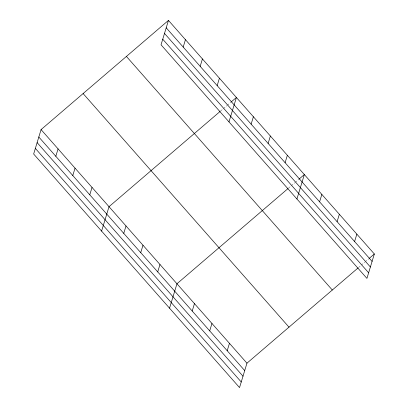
<?xml version="1.0" encoding="UTF-8"?>
<svg xmlns="http://www.w3.org/2000/svg" width="408" height="408" viewBox="0 0 408 408"><rect width="100%" height="100%" fill="white"/><g stroke="black" fill="none" stroke-linecap="round" stroke-linejoin="round"><path stroke-width="0.31" stroke-dasharray="2.04 1.53" d="M220.636 110.996L223.028 108.951M223.502 108.538L226.848 105.672M227.327 105.264L230.668 102.398M288.578 188.078L290.97 186.033M291.445 185.62L294.79 182.753M295.27 182.345L298.61 179.479M358.581 267.5L360.968 265.45M361.447 265.042L364.793 262.176M365.267 261.763L368.613 258.896"/><path stroke-width="0.61" d="M168.463 20.4L161.043 44.814L366.93 278.399L374.345 253.985L168.463 20.4L41.07 129.601L33.655 154.015L239.537 387.6L246.957 363.186L358.102 267.908M55.809 156.274L58.058 148.869M72.792 175.547L75.041 168.142M89.78 194.82L92.029 187.41M101.597 231.096L109.013 206.683L220.162 111.404M123.752 233.361L126.001 225.956M183.197 47.078L185.446 39.673M140.734 252.629L142.984 245.223M200.18 66.346L202.434 58.941M157.723 271.901L159.972 264.496M217.168 85.619L219.417 78.214M169.539 308.183L176.955 283.764L288.104 188.491M228.985 121.9L236.405 97.481L231.147 101.99M192.209 311.024L194.458 303.618M251.139 124.159L253.388 116.754M209.707 330.878L211.956 323.473M268.122 143.427L270.371 136.022M227.205 350.737L229.459 343.332M285.11 162.7L287.36 155.295M296.927 198.982L304.343 174.568L299.09 179.071M319.597 201.827L321.846 194.422M337.095 221.682L339.344 214.276M354.598 241.536L356.847 234.131M369.092 258.488L374.345 253.985M166.209 27.805L372.096 261.39M164.506 33.42L370.393 267.005M162.746 39.204L368.633 272.789M126.424 56.437L332.306 290.022M83.11 93.565L288.997 327.15M41.07 129.601L246.957 363.186M38.821 137.006L244.708 370.591M37.118 142.616L243 376.202M35.358 148.405L241.245 381.985"/></g></svg>
